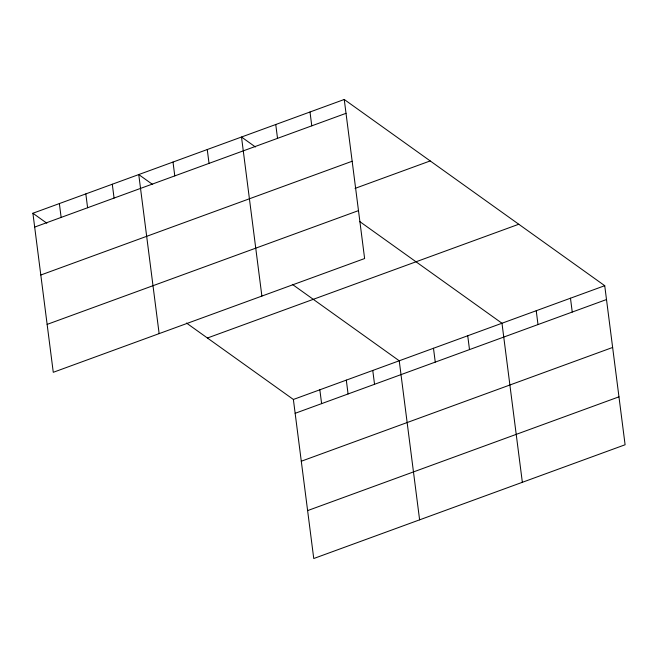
<?xml version="1.0" encoding="UTF-8"?>
<svg xmlns="http://www.w3.org/2000/svg" width="658" height="658" viewBox="0 0 658 658"><rect width="100%" height="100%" fill="white"/><g stroke="black" fill="none" stroke-linecap="round" stroke-linejoin="round"><path stroke-width="0.99" d="M344.249 99.481L364.622 258.536L53.273 372.305L32.9 213.241L344.249 99.481L604.727 285.695L625.1 444.759L313.751 558.519L293.378 399.464L186.485 323.045M34.677 227.084L346.026 113.324M40.812 275.011L352.162 161.243M355.049 188.394L430.209 160.93M47.137 324.386L358.487 210.618M207.418 338.006L518.767 224.246M293.378 399.464L604.727 285.695M295.146 413.306L606.495 299.538M301.29 461.225L612.639 347.457M307.615 510.6L618.964 396.832M255.419 146.973L241.502 137.02L261.884 296.084M359.663 221.499L501.98 323.243L522.353 482.298M152.672 184.511L138.756 174.567L159.137 333.622M292.341 284.363L399.233 360.781L419.607 519.836M32.9 213.241L46.817 223.194M570.478 298.214L572.246 312.056M536.229 310.724L537.997 324.567M467.731 335.753L469.499 349.595M433.482 348.271L435.259 362.106M372.765 370.454L374.542 384.297M346.305 380.118L348.074 393.961M310 111.992L311.777 125.834M319.837 389.791L321.614 403.634M275.751 124.51L277.528 138.353M207.254 149.539L209.03 163.381M173.005 162.049L174.781 175.892M112.296 184.232L114.064 198.074M85.828 193.904L87.604 207.747M59.368 203.577L61.136 217.42"/></g></svg>
